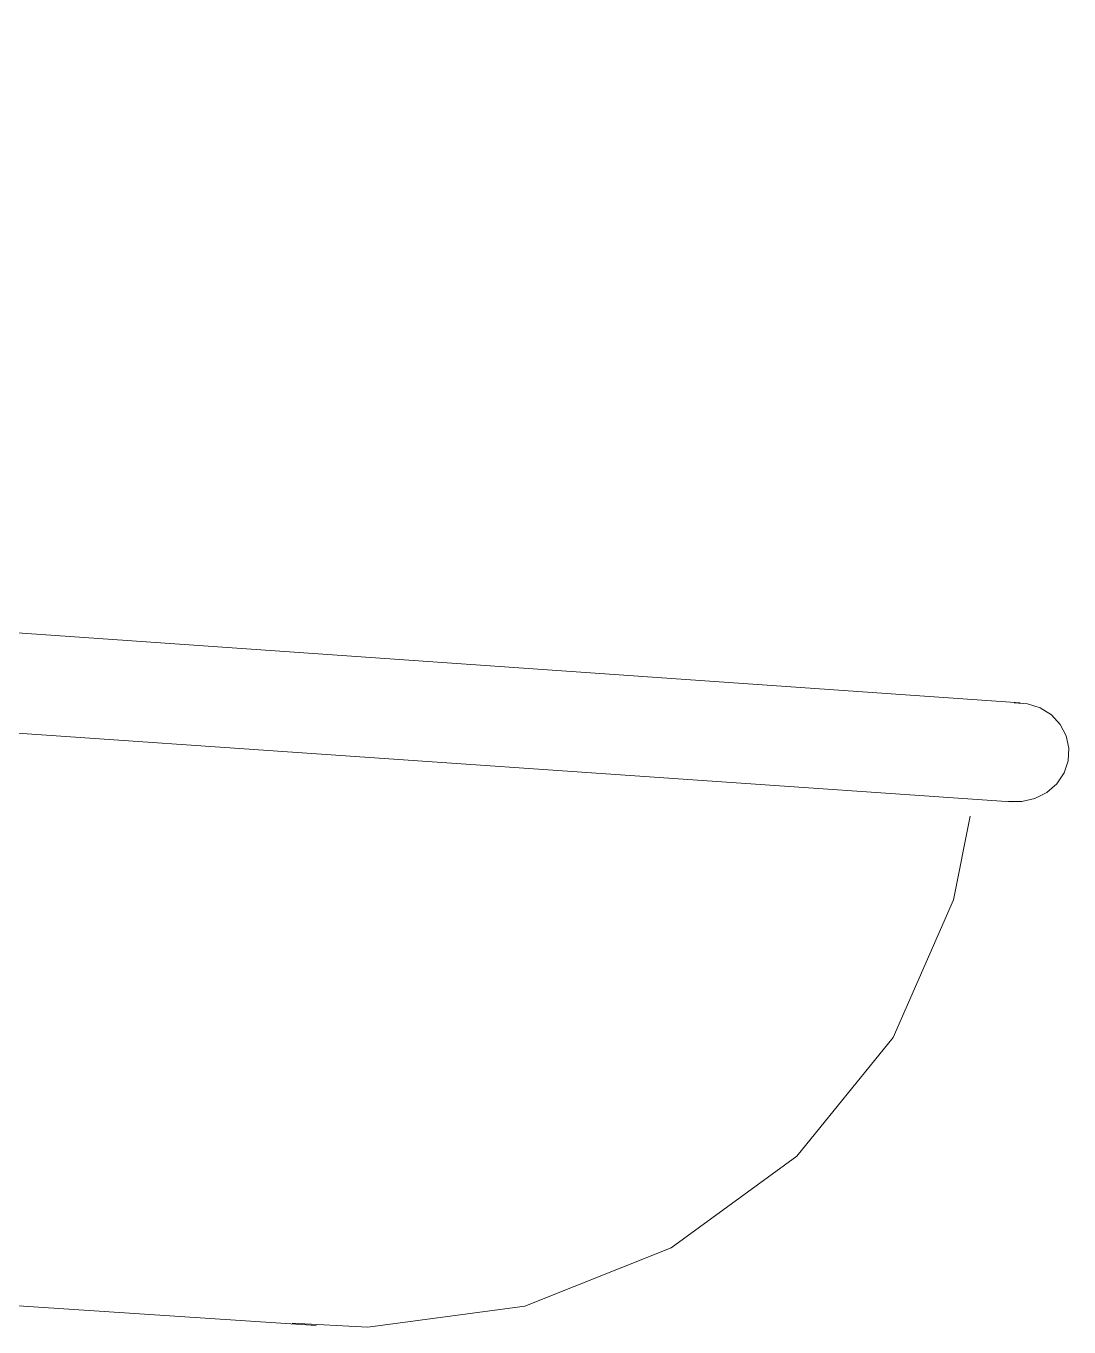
# Model space of a CAD drawing. Header units: inches. Extents: x 31213 to 31218, y -65 to 66.
# Drawn here: x 31216.791644 to 31216.793463, y -64.874154 to -64.871885 of the extents above; entities that cross this region are included whole.
import ezdxf

# ---------------------------------------------------------------- set-up
doc = ezdxf.new("R2010")
doc.units = ezdxf.units.IN
doc.header["$MEASUREMENT"] = 0
doc.layers.add('A-ROOF-OTLN', color=132, linetype='Continuous', lineweight=9)

msp = doc.modelspace()

# ---------------------------------------------------------------- linework, layer by layer
at = {"layer": 'A-ROOF-OTLN'}
for p, q in [((31216.7764498, -64.8718851), (31216.7933778, -64.8730653)), ((31216.7933622, -64.8732379), (31216.7764335, -64.8720663)), ((31216.7921503, -64.8741513), (31216.7751714, -64.8730256))]:
    msp.add_line(p, q, dxfattribs=at)
for points in [[(31216.7933674, -64.8730651, 0), (31216.7933909, -64.8730669, 0), (31216.7934131, -64.8730742, 0), (31216.7934326, -64.8730865, 0), (31216.7934481, -64.8731031, 0), (31216.7934585, -64.8731228, 0), (31216.7934632, -64.8731444, 0), (31216.7934619, -64.8731665, 0), (31216.7934547, -64.8731876, 0), (31216.793442, -64.8732063, 0), (31216.7934247, -64.8732215, 0), (31216.7934039, -64.8732321, 0), (31216.7933809, -64.8732375, 0), (31216.7933573, -64.8732373, 0)], [(31216.7932907, -64.8732627, 0), (31216.7932616, -64.8734091, 0), (31216.7931563, -64.873649, 0), (31216.7929884, -64.8738559, 0), (31216.7927694, -64.8740155, 0), (31216.7925142, -64.8741171, 0), (31216.7922403, -64.8741537, 0), (31216.7921086, -64.8741472, 0)]]:
    msp.add_polyline3d(points, dxfattribs=at)

doc.saveas('drawing.dxf')
